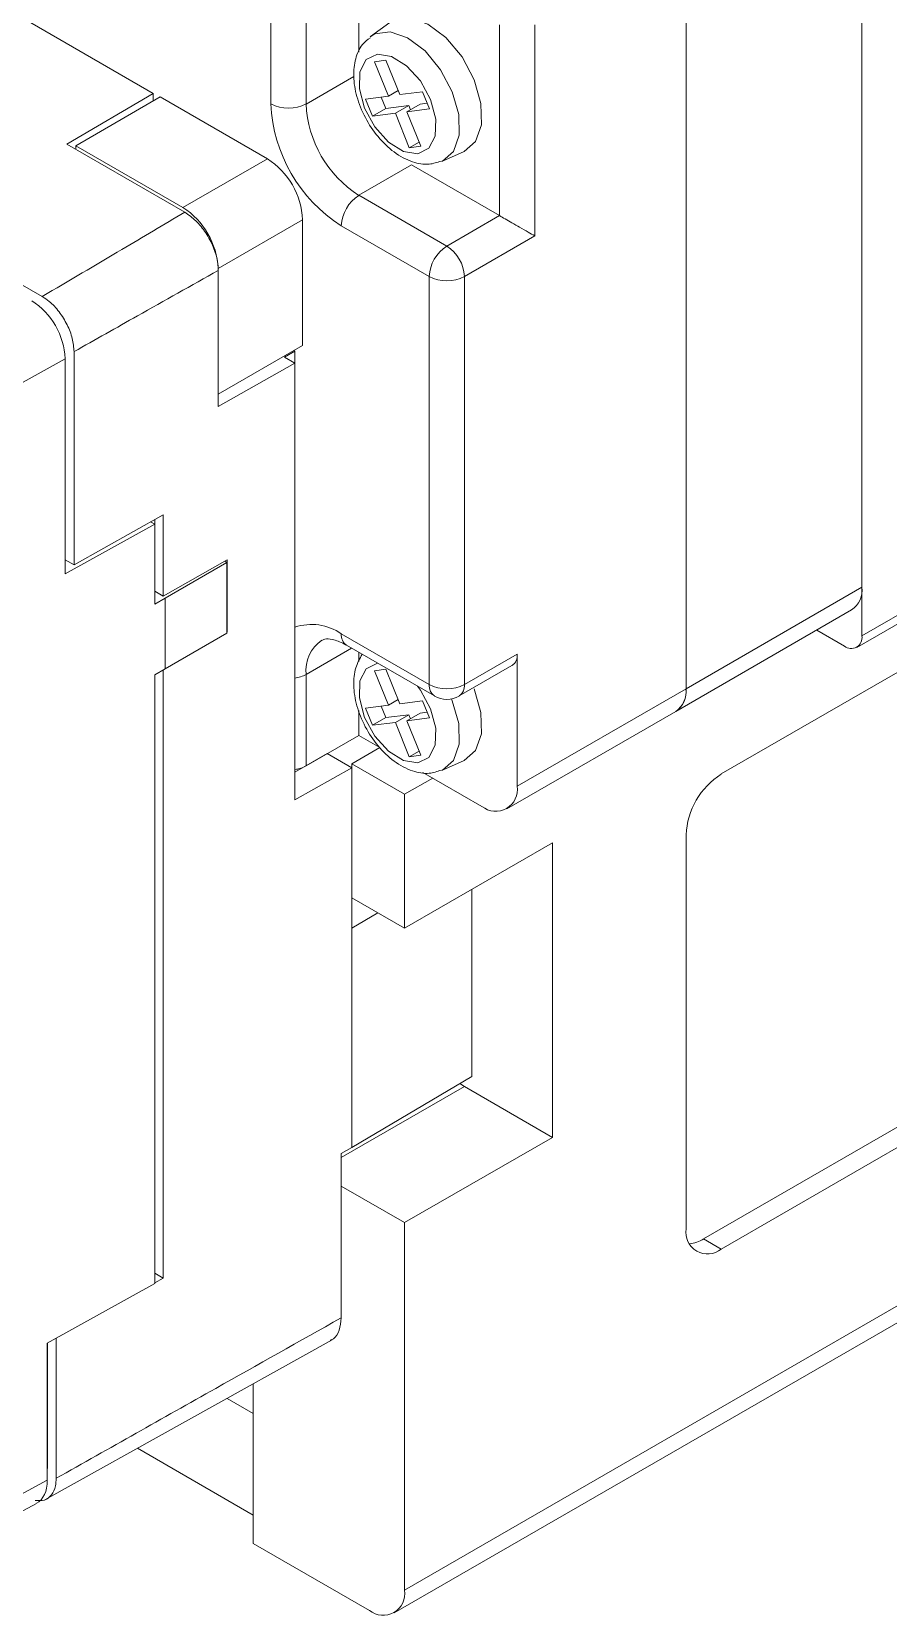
# Model space of a CAD drawing. Header units: millimetres. Extents: x 5 to 415, y -41 to 292.
# Drawn here: x 354.2 to 362.81, y 244.85 to 260.77 of the extents above; entities that cross this region are included whole.
import ezdxf

# ---------------------------------------------------------------- set-up
doc = ezdxf.new("R2010")
doc.units = ezdxf.units.MM

msp = doc.modelspace()

# ---------------------------------------------------------------- linework, layer by layer
at = {"color": 7, "linetype": 'Continuous', "lineweight": 18}
for p, q in [((357.948, 245.104), (405.218, 272.392)), ((357.844, 244.875), (405.114, 272.163)), ((362.544, 263.762), (362.544, 255.188)), ((362.544, 263.762), (362.544, 254.698)), ((360.776, 262.741), (360.776, 254.167)), ((357.488, 260.566), (357.488, 261.659)), ((360.776, 254.167), (360.776, 261.72)), ((355.42, 260.153), (353.122, 261.48)), ((356.604, 260.046), (356.604, 261.353)), ((356.958, 261.353), (356.958, 260.046)), ((357.798, 260.865), (357.606, 260.725)), ((358.902, 258.924), (358.902, 260.843)), ((359.256, 260.843), (359.256, 258.72)), ((357.759, 260.486), (357.644, 260.471)), ((357.644, 260.471), (357.785, 260.125)), ((357.899, 260.14), (357.759, 260.486)), ((357.882, 260.182), (357.785, 260.125)), ((362.544, 254.698), (372.09, 260.209)), ((354.554, 259.641), (355.42, 260.153)), ((355.492, 260.117), (354.644, 259.627)), ((355.42, 260.075), (355.42, 260.153)), ((355.492, 260.117), (356.569, 259.495)), ((357.785, 260.125), (357.555, 260.096)), ((357.555, 260.096), (357.626, 259.923)), ((357.713, 260.116), (357.76, 260)), ((357.76, 260), (357.989, 260.03)), ((357.855, 259.953), (357.989, 260.03)), ((358.128, 260.17), (357.899, 260.14)), ((357.969, 259.968), (358.104, 260.045)), ((357.989, 260.03), (358.006, 259.989)), ((358.104, 260.045), (358.175, 260.054)), ((358.198, 259.997), (358.128, 260.17)), ((362.492, 254.583), (372.038, 260.094)), ((357.626, 259.923), (357.76, 260)), ((357.626, 259.923), (357.855, 259.953)), ((357.855, 259.953), (357.995, 259.607)), ((357.969, 259.968), (358.198, 259.997)), ((358.11, 259.622), (357.969, 259.968)), ((355.738, 258.957), (354.554, 259.641)), ((354.644, 259.589), (354.644, 259.627)), ((355.72, 259.005), (354.644, 259.627)), ((358.093, 259.663), (357.995, 259.607)), ((357.995, 259.607), (358.11, 259.622)), ((358.329, 259.472), (358.546, 259.569)), ((355.72, 259.005), (356.569, 259.495)), ((357.488, 259.128), (358.018, 259.434)), ((358.018, 259.434), (358.902, 258.924)), ((358.329, 259.472), (358.321, 259.469)), ((371.63, 259.372), (361.13, 253.31)), ((357.488, 259.128), (358.372, 258.618)), ((358.372, 258.618), (358.902, 258.924)), ((356.074, 258.393), (356.922, 258.883)), ((356.922, 257.617), (356.922, 258.883)), ((358.195, 258.311), (357.311, 258.822)), ((354.306, 258.11), (353.245, 258.722)), ((359.256, 258.72), (358.549, 258.311)), ((356.075, 257.006), (356.075, 258.373)), ((358.195, 254.208), (358.195, 258.311)), ((358.549, 258.311), (358.549, 254.208)), ((354.536, 257.485), (353.871, 257.114)), ((354.536, 255.321), (354.536, 257.485)), ((354.626, 255.412), (354.626, 257.556)), ((356.922, 257.617), (356.075, 257.128)), ((356.846, 257.561), (356.74, 257.5)), ((356.74, 257.5), (356.845, 257.439)), ((356.846, 257.561), (356.836, 257.567)), ((356.846, 254.294), (356.846, 257.561)), ((356.845, 257.439), (356.075, 257.006)), ((356.845, 253.05), (356.845, 257.439)), ((354.626, 255.412), (355.521, 255.916)), ((355.521, 255.916), (355.521, 255.099)), ((355.436, 255.822), (354.536, 255.321)), ((355.395, 255.845), (355.436, 255.822)), ((355.436, 255.018), (355.436, 255.822)), ((355.437, 255.869), (355.437, 255.139)), ((354.536, 255.464), (354.626, 255.412)), ((355.521, 255.099), (356.165, 255.462)), ((356.162, 255.435), (355.543, 255.078)), ((356.162, 255.435), (356.14, 255.448)), ((356.162, 254.725), (356.162, 255.435)), ((356.165, 255.462), (356.165, 254.735)), ((355.437, 255.139), (355.436, 255.138)), ((355.437, 255.147), (355.521, 255.099)), ((360.776, 254.167), (362.544, 255.188)), ((355.436, 255.018), (355.543, 255.078)), ((355.543, 254.367), (355.543, 255.078)), ((360.672, 253.938), (362.44, 254.959)), ((355.543, 254.367), (356.162, 254.725)), ((356.162, 254.737), (356.165, 254.735)), ((356.165, 254.735), (356.162, 254.734)), ((357.311, 254.719), (358.195, 254.208)), ((360.953, 248.635), (371.453, 254.697)), ((362.367, 254.596), (362.089, 254.756)), ((357.363, 254.604), (358.247, 254.094)), ((357.488, 254.442), (357.488, 254.532)), ((358.549, 254.208), (359.079, 254.515)), ((359.079, 254.515), (359.079, 253.188)), ((361.13, 248.533), (371.63, 254.595)), ((355.543, 254.367), (355.436, 254.307)), ((355.436, 248.188), (355.436, 254.307)), ((355.437, 254.308), (355.437, 248.31)), ((355.521, 254.355), (355.521, 248.241)), ((356.845, 254.293), (356.846, 254.294)), ((356.958, 254.31), (356.958, 253.392)), ((357.759, 254.362), (357.644, 254.347)), ((357.644, 254.347), (357.785, 254.001)), ((357.899, 254.016), (357.759, 254.362)), ((358.497, 254.094), (359.027, 254.4)), ((359.079, 253.188), (360.776, 254.167)), ((357.785, 254.001), (357.555, 253.972)), ((357.555, 253.972), (357.626, 253.799)), ((357.713, 253.992), (357.76, 253.876)), ((357.882, 254.058), (357.785, 254.001)), ((358.128, 254.046), (357.899, 254.016)), ((358.198, 253.873), (358.128, 254.046)), ((357.488, 253.698), (357.488, 253.948)), ((357.626, 253.799), (357.76, 253.876)), ((357.626, 253.799), (357.855, 253.829)), ((357.76, 253.876), (357.989, 253.906)), ((357.855, 253.829), (357.989, 253.906)), ((357.855, 253.829), (357.995, 253.483)), ((357.969, 253.844), (358.104, 253.921)), ((357.969, 253.844), (358.198, 253.873)), ((358.11, 253.498), (357.969, 253.844)), ((357.989, 253.906), (358.006, 253.865)), ((358.104, 253.921), (358.175, 253.93)), ((358.975, 252.959), (360.672, 253.938)), ((356.846, 253.763), (356.845, 253.763)), ((356.846, 253.171), (356.846, 253.763)), ((356.958, 253.392), (357.488, 253.698)), ((357.488, 253.698), (357.7, 253.575)), ((356.846, 253.327), (357.171, 253.515)), ((357.417, 253.372), (357.171, 253.515)), ((357.7, 253.575), (357.417, 253.412)), ((358.093, 253.539), (357.995, 253.483)), ((357.995, 253.483), (358.11, 253.498)), ((357.417, 253.372), (356.845, 253.05)), ((357.029, 253.433), (357.029, 253.433)), ((357.417, 253.412), (357.948, 253.106)), ((357.417, 253.412), (357.417, 253.167)), ((357.417, 251.759), (357.417, 253.372)), ((358.329, 253.348), (358.321, 253.345)), ((358.329, 253.348), (358.546, 253.444)), ((355.436, 253.261), (355.436, 253.159)), ((357.948, 253.106), (358.231, 253.269)), ((358.132, 253.326), (358.725, 252.983)), ((356.846, 253.171), (356.845, 253.171)), ((357.948, 251.759), (357.948, 253.106)), ((360.776, 252.697), (360.776, 248.737)), ((359.433, 252.616), (357.948, 251.759)), ((359.433, 252.616), (359.433, 249.656)), ((357.417, 252.065), (357.948, 251.759)), ((358.622, 252.148), (358.622, 250.268)), ((357.678, 251.914), (357.417, 251.759)), ((357.417, 249.555), (357.417, 251.759)), ((357.417, 249.555), (358.622, 250.268)), ((358.502, 250.197), (358.549, 250.166)), ((358.549, 250.166), (359.433, 249.656)), ((357.31, 249.494), (357.417, 249.555)), ((359.433, 249.656), (357.948, 248.799)), ((357.31, 247.841), (357.31, 249.494)), ((357.311, 247.963), (357.311, 249.495)), ((357.948, 248.799), (357.311, 249.166)), ((357.948, 248.799), (357.948, 245.104)), ((360.953, 248.635), (361.13, 248.533)), ((355.437, 248.31), (355.436, 248.309)), ((355.436, 248.29), (355.521, 248.241)), ((355.436, 248.193), (355.521, 248.241)), ((354.356, 247.587), (355.436, 248.188)), ((357.311, 247.963), (357.31, 247.934)), ((354.332, 246.01), (357.221, 247.62)), ((354.446, 247.637), (354.447, 247.636)), ((354.447, 247.636), (354.573, 247.707)), ((354.447, 247.636), (354.447, 246.228)), ((354.356, 246.208), (354.356, 247.587)), ((354.358, 246.327), (354.358, 247.588)), ((356.427, 245.573), (356.427, 247.178)), ((356.427, 246.88), (356.164, 247.031)), ((356.427, 245.859), (355.265, 246.53)), ((353.709, 245.86), (354.356, 246.208)), ((353.6, 245.628), (354.248, 245.976)), ((357.594, 244.9), (356.427, 245.573))]:
    msp.add_line(p, q, dxfattribs=at)
at = {"color": 8, "linetype": 'Continuous', "lineweight": 18}
for p, q in [((356.958, 260.046), (357.437, 260.323)), ((356.958, 254.31), (357.415, 254.574)), ((358.549, 250.166), (357.311, 249.452)), ((357.31, 247.962), (357.311, 247.963)), ((354.358, 246.327), (354.356, 246.326))]:
    msp.add_line(p, q, dxfattribs=at)
at = {"color": 7, "linetype": 'Continuous', "lineweight": 18, "flags": 128}
for points in [[(358.647, 260.289), (358.525, 260.519), (358.363, 260.714), (358.181, 260.85), (358.001, 260.912), (357.844, 260.892), (357.798, 260.865)], [(358.209, 260.09), (358.106, 260.278), (357.968, 260.431), (357.816, 260.525), (357.674, 260.547), (357.562, 260.492), (357.499, 260.37), (357.493, 260.198), (357.545, 260.003), (357.648, 259.815), (357.786, 259.662), (357.938, 259.568), (358.08, 259.546), (358.192, 259.601), (358.255, 259.723), (358.261, 259.895), (358.209, 260.09)], [(358.546, 259.569), (358.546, 259.569), (358.661, 259.669), (358.72, 259.837), (358.715, 260.052), (358.647, 260.289)], [(358.546, 253.444), (358.546, 253.445), (358.661, 253.545), (358.72, 253.713), (358.715, 253.928), (358.647, 254.165)]]:
    msp.add_lwpolyline(points, dxfattribs=at)
at = {"color": 8, "linetype": 'Continuous', "lineweight": 18, "flags": 128}
for points in [[(357.6, 260.721), (357.65, 260.751), (357.802, 260.771), (357.977, 260.711), (358.153, 260.579), (358.309, 260.391), (358.427, 260.169)], [(358.427, 260.169), (358.492, 259.94), (358.497, 259.732), (358.44, 259.569), (358.329, 259.473), (358.329, 259.472)], [(357.676, 254.423), (357.674, 254.423), (357.562, 254.368), (357.499, 254.246), (357.493, 254.074), (357.545, 253.879), (357.648, 253.691), (357.786, 253.538), (357.938, 253.444), (358.08, 253.422), (358.192, 253.477), (358.255, 253.599), (358.261, 253.771), (358.209, 253.966), (358.209, 253.966)], [(358.209, 253.966), (358.106, 254.154), (358.077, 254.192)], [(358.418, 254.065), (358.427, 254.045), (358.492, 253.816), (358.497, 253.608), (358.44, 253.445), (358.329, 253.349), (358.329, 253.348)]]:
    msp.add_lwpolyline(points, dxfattribs=at)
at = {"color": 7, "linetype": 'Continuous', "lineweight": 18}
for centre, radius, start, end in [((358.139, 260.116), 1.537, 182.6055, 237.3945), ((356.781, 260.388), 0.384, 242.6097, 297.3903), ((358.109, 260.099), 1.153, 182.6055, 237.3945), ((356.155, 258.848), 0.768, 2.6055, 57.3945), ((357.695, 258.804), 0.384, 122.6055, 177.3945), ((355.306, 258.358), 0.768, 2.6055, 57.3945), ((358.579, 258.294), 0.384, 122.6055, 177.3945), ((358.165, 258.294), 0.384, 2.6055, 57.3945), ((358.372, 258.653), 0.384, 242.6097, 297.3903), ((353.806, 257.452), 0.731, 2.6055, 57.3945), ((362.306, 255.158), 0.24, 304.0564, 7.2558), ((362.436, 254.68), 0.109, 230.7967, 9.214), ((358.96, 254.499), 0.12, 304.0564, 7.2558), ((358.372, 254.55), 0.384, 242.6097, 297.3903), ((360.531, 254.14), 0.246, 305.0133, 6.2988), ((360.538, 254.137), 0.24, 304.0564, 7.2558), ((358.372, 254.31), 0.25, 240.0027, 299.9973), ((356.799, 253.68), 0.329, 278.157, 298.7734), ((358.863, 253.153), 0.218, 230.7967, 9.214), ((361.544, 252.662), 0.768, 122.6055, 177.3945), ((360.992, 248.702), 0.218, 170.786, 309.2033), ((360.784, 248.905), 0.319, 274.2956, 302.1014), ((357.732, 245.069), 0.218, 230.7967, 9.214)]:
    msp.add_arc(centre, radius, start, end, dxfattribs=at)
at = {"color": 8, "linetype": 'Continuous', "lineweight": 18}
for centre, radius, start, end in [((357.013, 254.297), 0.516, 54.7359, 108.8873), ((357.325, 254.351), 0.369, 124.6837, 186.3289), ((357.434, 254.705), 0.123, 173.7012, 234.9867), ((356.798, 254.602), 0.332, 278.0379, 298.6796), ((358.318, 254.195), 0.123, 173.7012, 234.9867), ((358.426, 254.195), 0.123, 305.0133, 6.2988)]:
    msp.add_arc(centre, radius, start, end, dxfattribs=at)
at = {"color": 7, "linetype": 'Continuous', "lineweight": 18}
msp.add_ellipse((354.003, 246.412), major_axis=(-0.25, 0.433), ratio=0.577206, start_param=3.124143, end_param=3.92692, dxfattribs=at)
for points, knots in [([(357.604, 260.713), (357.576, 260.692), (357.505, 260.638), (357.449, 260.499), (357.428, 260.322), (357.461, 260.118), (357.546, 259.906), (357.676, 259.711), (357.84, 259.552), (358.016, 259.459), (358.183, 259.428), (358.275, 259.459), (358.315, 259.472)], [0, 0, 0, 0, 0.063739, 0.158385, 0.258488, 0.367884, 0.480437, 0.593224, 0.707608, 0.825621, 0.924983, 1, 1, 1, 1]), ([(354.306, 258.11), (354.573, 258.268), (355.05, 258.551), (355.528, 258.833), (355.738, 258.957)], [0, 0, 0, 0, 0.560004, 1, 1, 1, 1]), ([(355.738, 258.957), (355.776, 258.931), (355.852, 258.878), (355.953, 258.753), (356.029, 258.61), (356.07, 258.477), (356.074, 258.402), (356.075, 258.373)], [0, 0, 0, 0, 0.214702, 0.429406, 0.644091, 0.858768, 1, 1, 1, 1]), ([(358.902, 258.924), (358.92, 258.913), (358.959, 258.891), (359.031, 258.849), (359.112, 258.803), (359.192, 258.756), (359.235, 258.732), (359.256, 258.72)], [0, 0, 0, 0, 0.1467542, 0.3161257, 0.5102478, 0.7577933, 1, 1, 1, 1]), ([(356.075, 258.373), (355.805, 258.221), (355.322, 257.949), (354.838, 257.676), (354.626, 257.556)], [0, 0, 0, 0, 0.560005, 1, 1, 1, 1]), ([(354.626, 257.556), (354.622, 257.6), (354.615, 257.687), (354.56, 257.829), (354.479, 257.96), (354.389, 258.056), (354.33, 258.095), (354.306, 258.11)], [0, 0, 0, 0, 0.214702, 0.429404, 0.644089, 0.858766, 1, 1, 1, 1]), ([(357.116, 254.652), (357.124, 254.657), (357.143, 254.669), (357.217, 254.668), (357.305, 254.637), (357.356, 254.608), (357.363, 254.604)], [0, 0, 0, 0, 0.274721, 0.61523, 0.947057, 1, 1, 1, 1]), ([(357.521, 254.513), (357.497, 254.469), (357.445, 254.376), (357.429, 254.197), (357.46, 253.994), (357.546, 253.782), (357.676, 253.586), (357.84, 253.428), (358.016, 253.335), (358.183, 253.303), (358.275, 253.335), (358.315, 253.348)], [0, 0, 0, 0, 0.096714, 0.204152, 0.321564, 0.442365, 0.563417, 0.686183, 0.812844, 0.919486, 1, 1, 1, 1]), ([(354.447, 246.228), (354.981, 246.53), (355.936, 247.068), (356.89, 247.605), (357.31, 247.841)], [0, 0, 0, 0, 0.560004, 1, 1, 1, 1]), ([(357.31, 247.841), (357.306, 247.798), (357.297, 247.712), (357.253, 247.637), (357.212, 247.621), (357.201, 247.617)], [0, 0, 0, 0, 0.422928, 0.845857, 1, 1, 1, 1]), ([(354.234, 246.004), (354.267, 246.003), (354.332, 246), (354.403, 246.055), (354.442, 246.136), (354.445, 246.202), (354.447, 246.228)], [0, 0, 0, 0, 0.273402, 0.546782, 0.820153, 1, 1, 1, 1])]:
    msp.add_open_spline(points, degree=3, knots=knots, dxfattribs=at)

doc.saveas('drawing.dxf')
